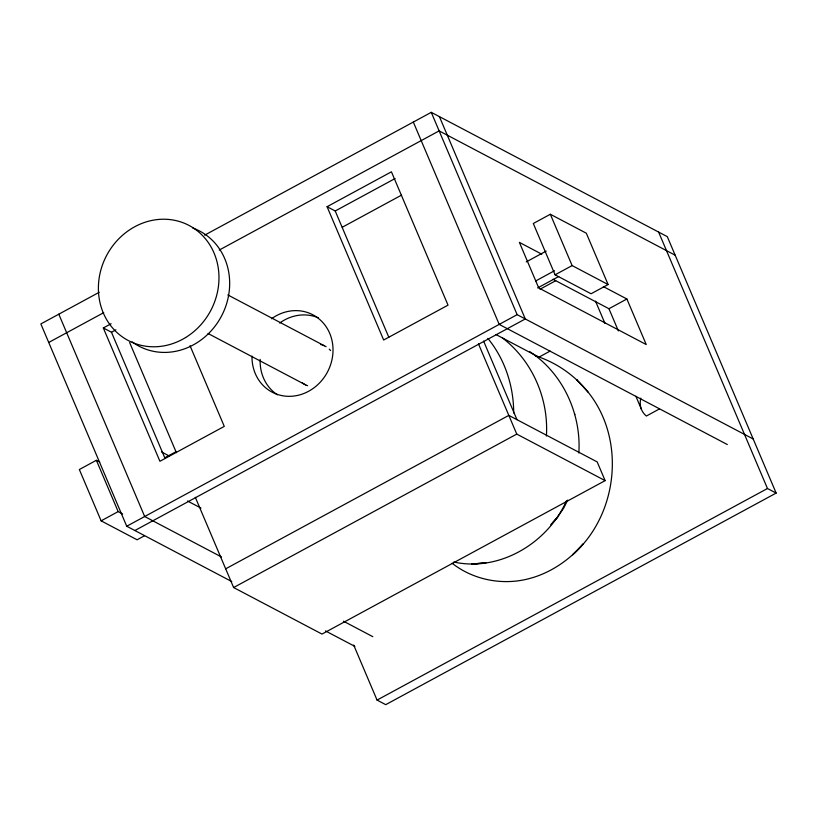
<?xml version="1.0" encoding="UTF-8"?>
<svg xmlns="http://www.w3.org/2000/svg" width="817" height="817" viewBox="0 0 817 817"><rect width="100%" height="100%" fill="white"/><g stroke="black" fill="none" stroke-linecap="round" stroke-linejoin="round"><path stroke-width="1.23" d="M546.389 436.033C548.83 398.737 532.286 360.767 502.496 337.962M578.844 452.996C581.398 413.79 562.831 373.175 529.6 351.545M567.703 500.075L563.74 508.021L557.378 517.386L550.74 524.769M566.447 500.882C547.778 542.948 499.749 572.084 453.762 562.025M553.058 522.226L557.776 517.018M99.184 292.302L40.85 323.92L126.727 526.24L231.762 581.561M204.648 235.153L431.264 112.338L667.295 236.644L776.15 493.08L385.736 704.663L377.056 700.087L353.7 645.062M48.724 342.466L103.698 312.676M219.252 250.053L439.137 130.883L675.169 255.2M190.024 345.703L224.277 426.392L159.918 461.278L103.32 327.954L111.092 323.746M327.076 206.701L391.435 171.815L448.022 305.139L383.663 340.015L327.076 206.701L335.215 210.99L388.831 337.288M103.32 327.954L111.469 332.243L115.912 329.843M335.215 210.99L395.142 178.514M342.241 227.269L401.555 195.12M99.745 462.065L96.375 460.288L79.341 469.52L101.124 520.837L137.103 539.792L144.558 535.748M550.341 214.268L533.307 223.501L555.09 274.818L591.069 293.763L608.103 284.53L586.32 233.213L550.341 214.268L572.125 265.586L608.103 284.53M165.075 457.632L176.155 451.627M526.24 261.9L546.185 251.095M535.697 280.956L554.518 270.744M101.124 520.837L118.159 511.605L122.652 513.975M555.09 274.818L572.125 265.586M537.688 287.921L558.736 276.514M540.006 289.238L555.723 280.721M126.727 526.24L517.141 314.668L753.182 438.974M134.876 530.529L525.29 318.957L439.413 116.627M552.956 279.24L608.951 308.724L626.894 299.002L646.237 344.56L538.73 287.941L519.387 242.383L541.783 254.179M550.127 351.075L538.914 357.162L496.001 334.562M225.676 568.826L508.817 415.383L597.186 461.922L605.131 480.631L321.99 634.074L233.621 587.535L195.314 497.298M233.621 587.535L516.763 434.093L605.131 480.631M659.329 409L646.359 416.037A134.846 46.12 -23 0 1 640.804 398.114M377.056 700.087L767.469 488.515L776.15 493.08M471.603 564.077L485.982 562.811L474.922 563.781M535.206 355.722C555.703 362.197 573.973 374.727 587.505 391.414L588.332 392.415C626.2 439.985 617.989 514.986 572.625 554.794L583.205 543.938C569.766 559.492 552.374 571.604 532.653 577.66L531.479 577.966C504.661 585.973 474.085 580.601 452.077 563.209M603.375 286.614L626.894 299.002M727.334 444.54L499.197 324.39L413.32 122.06M227.8 294.917L324.349 345.765M208.069 333.51L305.742 384.94M161.48 451.903L169.313 456.029M187.532 501.005L200.972 508.082M221.478 556.959L144.68 516.518L58.793 314.188M343.446 621.196L372.807 636.668M325.503 630.928L354.864 646.39M577.496 380.579L576.567 379.568L588.332 392.415M487.851 338.401C504.967 359.245 513.679 386.135 513.689 412.983M658.625 232.079L767.469 488.515M608.951 308.724L618.367 330.916M595.522 301.177L604.988 323.481M635.881 396.245L641.355 409.164M431.264 112.338L517.141 314.668M483.603 341.098L516.957 419.672M478.456 343.855L516.763 434.093M129.607 342.507L176.401 452.73M111.469 332.243L165.085 458.551M96.375 460.288L118.159 511.605M574.657 413.872L574.821 414.617M277.443 394.805A43.73 39.584 -62.2 0 1 260.174 359.378M279.68 323.042A43.73 39.584 -62.2 0 1 318.467 317.864M271.53 318.753A43.73 39.584 -62.2 0 1 330.477 335.287A43.73 39.584 -62.2 0 1 299.288 394.999A43.73 39.584 -62.2 0 1 251.993 356.161M329.271 349.145A21.691 19.628 -62.2 0 1 330.589 350.575M307.631 385.685A21.691 19.628 -62.2 0 1 302.31 382.856M320.489 344.478A21.691 19.628 -62.2 0 1 326.126 346.714M192.781 228.025A65.074 58.895 -62.2 0 1 221.336 316.383A65.074 58.895 -62.2 0 1 132.14 341.863M185.602 337.544A65.074 58.895 -62.2 0 0 191.934 227.085A65.074 58.895 -62.2 0 0 98.5 284.367A65.074 58.895 -62.2 0 0 185.602 337.544"/></g></svg>
